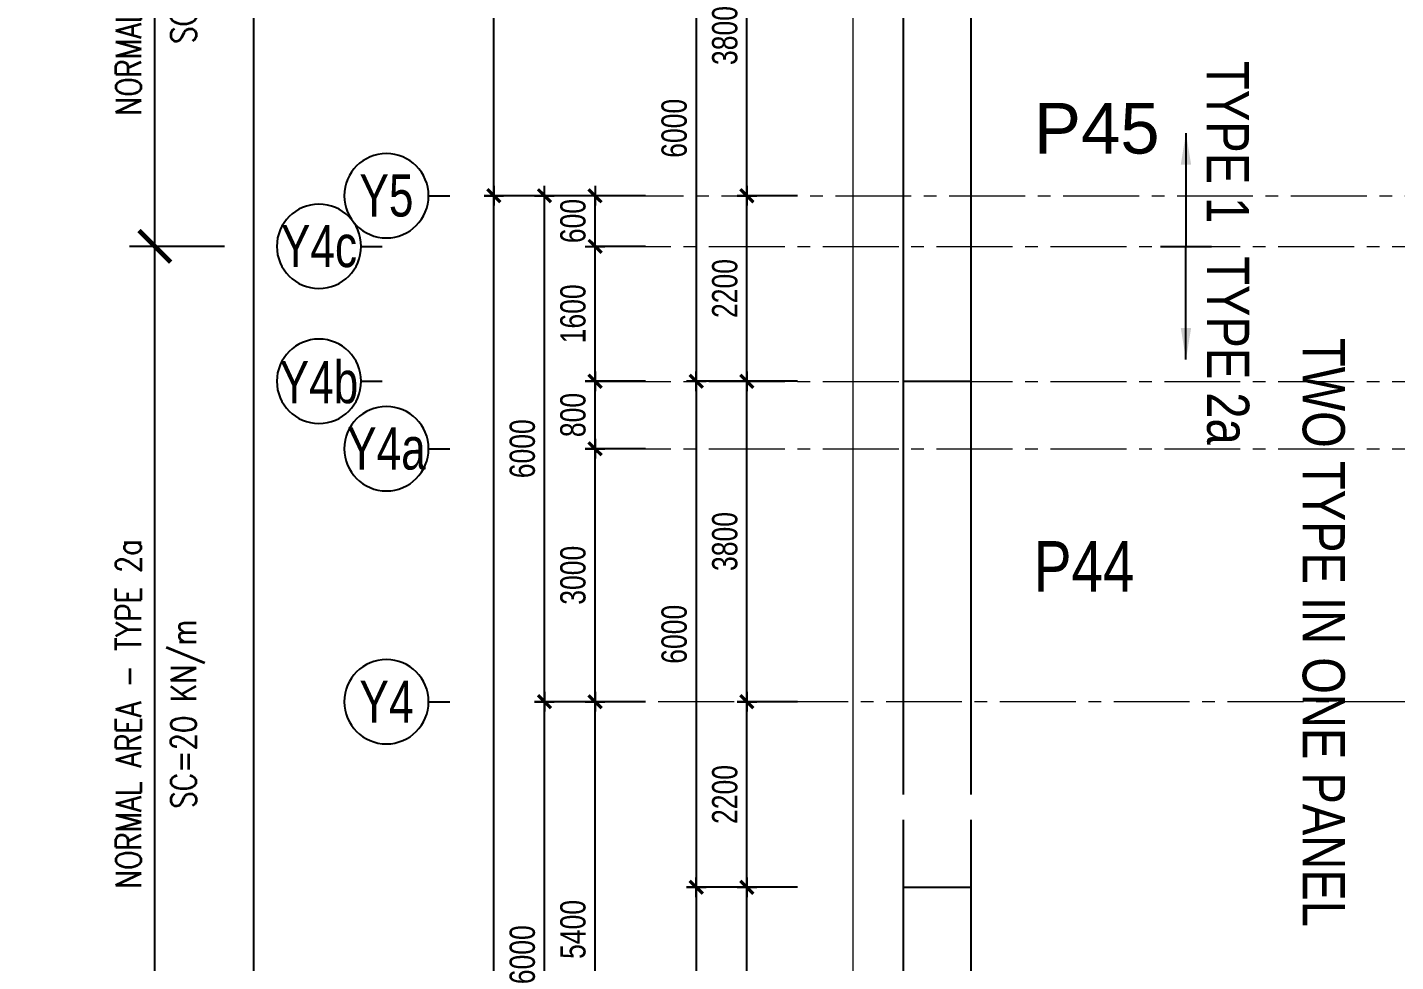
# Model space of a CAD drawing. Header units: millimetres. Extents: x 2611025 to 4139346, y -89870 to 101087.
# Drawn here: x 2637944 to 2654167, y 75671 to 86750 of the extents above; entities that cross this region are included whole.
import ezdxf
from ezdxf.enums import TextEntityAlignment as Align

# ---------------------------------------------------------------- set-up
doc = ezdxf.new("R2010")
doc.units = ezdxf.units.MM
doc.header["$LTSCALE"] = 1200
doc.header["$PDMODE"] = 35
doc.linetypes.add('CENTER2', pattern=[1.125, 0.75, -0.125, 0.125, -0.125])
doc.linetypes.add('ChainLines2', pattern=[3230, 2800, -140, 150, -140])
for name, color, linetype, lineweight in [('2D_SIKITI', 6, 'ChainLines2', 20), ('BOUND', 3, 'Continuous', 20), ('ESB_TEXT', 3, 'Continuous', 20), ('K-THUOC', 1, 'Continuous', 18)]:
    doc.layers.add(name, color=color, linetype=linetype, lineweight=lineweight)
for name, color, linetype in [('CDC.01.AXIS', 160, 'CENTER2'), ('CDC.02.DIM', 1, 'Continuous'), ('CDC.06.TEXT', 2, 'Continuous'), ('CDC.11.NOTE', 8, 'Continuous'), ('WALL-RC', 2, 'Continuous')]:
    doc.layers.add(name, color=color, linetype=linetype)
doc.styles.add('1', font='arial.ttf', dxfattribs={"width": 0.75})
doc.styles.add('Arial', font='arial.ttf', dxfattribs={"height": 480})
doc.styles.add('BIGTEXT', font='arial.ttf', dxfattribs={"width": 0.8})
doc.styles.add('DIMTEXT', font='romans.shx', dxfattribs={"width": 0.8})
doc.styles.add('ESB_ARIAL', font='arial.ttf', dxfattribs={"width": 0.8})
doc.styles.add('SMTEXT', font='arial.ttf', dxfattribs={"width": 0.75})
doc.dimstyles.new('120X1', dxfattribs={"dimscale": 120, "dimtxt": 2.5, "dimasz": 0.008, "dimexe": 0, "dimexo": 0, "dimgap": 0.9, "dimtad": 1, "dimdec": 0, "dimzin": 13, "dimdsep": 46, "dimtxsty": '1', "dimblk1": 'CHEO', "dimblk2": 'CHEO', "dimsah": 1, "dimcen": 0, "dimclrd": 256, "dimclre": 256, "dimclrt": 3, "dimadec": 0, "dimazin": 0, "dimtfac": 1, "dimtdec": 0, "dimtix": 1, "dimtmove": 2, "dimatfit": 3, "dimldrblk": 'CHEO', "dimfxl": 8, "dimfxlon": 1, "dimtolj": 1, "dimtzin": 13, "dimarcsym": 0})
doc.dimstyles.new('BSV1-100', dxfattribs={"dimtxt": 300, "dimasz": 250, "dimexe": 200, "dimexo": 0, "dimgap": 108, "dimtad": 1, "dimdec": 0, "dimdsep": 46, "dimtxsty": 'SMTEXT', "dimblk": 'ARCHTICK', "dimcen": 100, "dimdle": 250, "dimclrd": 256, "dimclre": 256, "dimclrt": 1, "dimadec": 0, "dimazin": 0, "dimtfac": 1, "dimtdec": 0, "dimtix": 1, "dimtmove": 2, "dimatfit": 3, "dimfxl": 720, "dimfxlon": 1, "dimtolj": 1, "dimtzin": 0, "dimarcsym": 0})
doc.dimstyles.new('BSV100', dxfattribs={"dimscale": 1.5, "dimtxt": 300, "dimasz": 250, "dimexe": 200, "dimexo": 0, "dimgap": 108, "dimtad": 1, "dimdec": 0, "dimdsep": 46, "dimtxsty": 'SMTEXT', "dimblk": 'ARCHTICK', "dimcen": 100, "dimdle": 250, "dimclrd": 256, "dimclre": 256, "dimclrt": 2, "dimadec": 0, "dimazin": 0, "dimtfac": 1, "dimtdec": 0, "dimtix": 1, "dimtmove": 2, "dimatfit": 3, "dimfxl": 550, "dimfxlon": 1, "dimtolj": 1, "dimtzin": 0, "dimarcsym": 0})

# ---------------------------------------------------------------- blocks, each defined once
blk = doc.blocks.new('_ArchTick')
at = {"color": 0, "linetype": 'ByBlock', "const_width": 0.15}
blk.add_lwpolyline([(-0.5, -0.5), (0.5, 0.5)], dxfattribs=at)
blk = doc.blocks.new('*D1677')
at = {"layer": 'BOUND', "lineweight": -2, "transparency": 16777216}
for p, q in [((2640631, 54233), (2640631, 91453)), ((2641351, 91203), (2640431, 91203)), ((2641351, 54483), (2640431, 54483))]:
    blk.add_line(p, q, dxfattribs=at)
at = {"layer": 'Defpoints', "color": 0, "transparency": 16777216}
for p in [(2640631, 91203), (2648102, 91203), (2648102, 54483)]:
    blk.add_point(p, dxfattribs=at)
at = {"layer": 'BOUND', "lineweight": -2, "transparency": 16777216, "xscale": 250, "yscale": 250, "zscale": 250}
for p, rotation in [((2640631, 91203), 90), ((2640631, 54483), 270)]:
    blk.add_blockref('_ArchTick', p, dxfattribs=dict(at, rotation=rotation))
at = {"layer": 'BOUND', "color": 1, "transparency": 16777216, "insert": (2640367, 72843), "char_height": 300, "attachment_point": 5, "rotation": 90, "style": 'SMTEXT'}
blk.add_mtext('\\A1;COL= -1.50', dxfattribs=at)
blk = doc.blocks.new('*D1699')
at = {"layer": 'Defpoints', "color": 0, "transparency": 16777216}
for p in [(2639455, 84153), (2648638, 84153), (2649438, 73062)]:
    blk.add_point(p, dxfattribs=at)
at = {"layer": 'K-THUOC', "lineweight": -2, "transparency": 16777216}
for p, q in [((2639455, 72687), (2639455, 84528)), ((2640280, 84153), (2639155, 84153)), ((2640280, 73062), (2639155, 73062))]:
    blk.add_line(p, q, dxfattribs=at)
at = {"layer": 'K-THUOC', "lineweight": -2, "transparency": 16777216, "xscale": 375, "yscale": 375, "zscale": 375}
for p, rotation in [((2639455, 84153), 90), ((2639455, 73062), 270)]:
    blk.add_blockref('_ArchTick', p, dxfattribs=dict(at, rotation=rotation))
at = {"layer": 'K-THUOC', "color": 2, "transparency": 16777216, "char_height": 300, "attachment_point": 5, "rotation": 90, "style": 'DIMTEXT'}
for s, insert in [('\\A1;NORMAL AREA - TYPE 2a', (2639143, 78608)), ('\\A1;SC=20 KN/m', (2639846, 78608))]:
    blk.add_mtext(s, dxfattribs=dict(at, insert=insert))
blk = doc.blocks.new('*D1700')
at = {"layer": 'Defpoints', "color": 0, "transparency": 16777216}
for p in [(2639455, 91203), (2648638, 91203), (2648638, 84153)]:
    blk.add_point(p, dxfattribs=at)
at = {"layer": 'K-THUOC', "lineweight": -2, "transparency": 16777216}
for p, q in [((2639455, 83778), (2639455, 91578)), ((2640280, 91203), (2639155, 91203)), ((2640280, 84153), (2639155, 84153))]:
    blk.add_line(p, q, dxfattribs=at)
at = {"layer": 'K-THUOC', "lineweight": -2, "transparency": 16777216, "xscale": 375, "yscale": 375, "zscale": 375}
for p, rotation in [((2639455, 91203), 90), ((2639455, 84153), 270)]:
    blk.add_blockref('_ArchTick', p, dxfattribs=dict(at, rotation=rotation))
at = {"layer": 'K-THUOC', "color": 2, "transparency": 16777216, "char_height": 300, "attachment_point": 5, "rotation": 90, "style": 'DIMTEXT'}
for s, insert in [('\\A1;NORMAL AREA - TYPE 1', (2639143, 87678)), ('\\A1;SC=20 KN/m', (2639846, 87678))]:
    blk.add_mtext(s, dxfattribs=dict(at, insert=insert))
blk = doc.blocks.new('_Axis name')
at = {"layer": 'CDC.02.DIM'}
blk.add_line((0, 2.5), (0, 0), dxfattribs=at)
blk.add_circle((0, 7.5), 5, dxfattribs=at)
at = {"layer": 'CDC.02.DIM', "style": 'BIGTEXT', "width": 0.75}
blk.add_attdef('.', text='', height=5, dxfattribs=at).set_placement((0, 7.5), align=Align.MIDDLE)
blk = doc.blocks.new('CHEO')
at = {"layer": 'CDC.02.DIM'}
for points in [[(-121, 0), (121, 0)], [(0, 121), (0, -121)]]:
    blk.add_lwpolyline(points, dxfattribs=at)
at = {"layer": 'CDC.02.DIM', "const_width": 40}
blk.add_lwpolyline([(80, 80), (-80, -81)], dxfattribs=at)
blk = doc.blocks.new('*D1768')
at = {"layer": 'CDC.02.DIM', "lineweight": -2, "transparency": 16777216}
for p, q in [((2644435, 84753), (2643475, 84753)), ((2643475, 60754), (2643475, 84752)), ((2644435, 60753), (2643475, 60753))]:
    blk.add_line(p, q, dxfattribs=at)
at = {"layer": 'Defpoints', "color": 0, "transparency": 16777216}
for p in [(2643475, 84753), (2645275, 84753), (2645275, 60753)]:
    blk.add_point(p, dxfattribs=at)
at = {"layer": 'CDC.02.DIM', "lineweight": -2, "transparency": 16777216, "xscale": 0.96, "yscale": 0.96, "zscale": 0.96}
for p, rotation in [((2643475, 84753), 90), ((2643475, 60753), 270)]:
    blk.add_blockref('CHEO', p, dxfattribs=dict(at, rotation=rotation))
at = {"layer": 'CDC.02.DIM', "color": 3, "transparency": 16777216, "insert": (2643214, 72753), "char_height": 300, "attachment_point": 5, "rotation": 90, "style": '1'}
blk.add_mtext('\\A1;24000', dxfattribs=at)
blk = doc.blocks.new('*D1769')
at = {"layer": 'CDC.02.DIM', "lineweight": -2, "transparency": 16777216}
for p, q in [((2644435, 90403), (2643475, 90403)), ((2643475, 84754), (2643475, 90402)), ((2644435, 84753), (2643475, 84753))]:
    blk.add_line(p, q, dxfattribs=at)
at = {"layer": 'Defpoints', "color": 0, "transparency": 16777216}
for p in [(2643475, 90403), (2645275, 90403), (2645275, 84753)]:
    blk.add_point(p, dxfattribs=at)
at = {"layer": 'CDC.02.DIM', "lineweight": -2, "transparency": 16777216, "xscale": 0.96, "yscale": 0.96, "zscale": 0.96}
for p, rotation in [((2643475, 90403), 90), ((2643475, 84753), 270)]:
    blk.add_blockref('CHEO', p, dxfattribs=dict(at, rotation=rotation))
at = {"layer": 'CDC.02.DIM', "color": 3, "transparency": 16777216, "insert": (2643214, 87578), "char_height": 300, "attachment_point": 5, "rotation": 90, "style": '1'}
blk.add_mtext('\\A1;5650', dxfattribs=at)
blk = doc.blocks.new('*D1772')
at = {"layer": 'CDC.02.DIM', "lineweight": -2, "transparency": 16777216}
for p, q in [((2645035, 78753), (2644075, 78753)), ((2644075, 72754), (2644075, 78752)), ((2645035, 72753), (2644075, 72753))]:
    blk.add_line(p, q, dxfattribs=at)
at = {"layer": 'Defpoints', "color": 0, "transparency": 16777216}
for p in [(2644075, 78753), (2645275, 78753), (2645275, 72753)]:
    blk.add_point(p, dxfattribs=at)
at = {"layer": 'CDC.02.DIM', "lineweight": -2, "transparency": 16777216, "xscale": 0.96, "yscale": 0.96, "zscale": 0.96}
for p, rotation in [((2644075, 78753), 90), ((2644075, 72753), 270)]:
    blk.add_blockref('CHEO', p, dxfattribs=dict(at, rotation=rotation))
at = {"layer": 'CDC.02.DIM', "color": 3, "transparency": 16777216, "insert": (2643814, 75753), "char_height": 300, "attachment_point": 5, "rotation": 90, "style": '1'}
blk.add_mtext('\\A1;6000', dxfattribs=at)
blk = doc.blocks.new('*D1773')
at = {"layer": 'CDC.02.DIM', "lineweight": -2, "transparency": 16777216}
for p, q in [((2645035, 84753), (2644075, 84753)), ((2644075, 78754), (2644075, 84752)), ((2645035, 78753), (2644075, 78753))]:
    blk.add_line(p, q, dxfattribs=at)
at = {"layer": 'Defpoints', "color": 0, "transparency": 16777216}
for p in [(2644075, 84753), (2645275, 84753), (2645275, 78753)]:
    blk.add_point(p, dxfattribs=at)
at = {"layer": 'CDC.02.DIM', "lineweight": -2, "transparency": 16777216, "xscale": 0.96, "yscale": 0.96, "zscale": 0.96}
for p, rotation in [((2644075, 84753), 90), ((2644075, 78753), 270)]:
    blk.add_blockref('CHEO', p, dxfattribs=dict(at, rotation=rotation))
at = {"layer": 'CDC.02.DIM', "color": 3, "transparency": 16777216, "insert": (2643814, 81753), "char_height": 300, "attachment_point": 5, "rotation": 90, "style": '1'}
blk.add_mtext('\\A1;6000', dxfattribs=at)
blk = doc.blocks.new('*D1779')
at = {"layer": 'CDC.02.DIM', "lineweight": -2, "transparency": 16777216}
for p, q in [((2645275, 78753), (2644675, 78753)), ((2644675, 73354), (2644675, 78752)), ((2645275, 73353), (2644675, 73353))]:
    blk.add_line(p, q, dxfattribs=at)
at = {"layer": 'Defpoints', "color": 0, "transparency": 16777216}
for p in [(2644675, 78753), (2645275, 78753), (2645275, 73353)]:
    blk.add_point(p, dxfattribs=at)
at = {"layer": 'CDC.02.DIM', "lineweight": -2, "transparency": 16777216, "xscale": 0.96, "yscale": 0.96, "zscale": 0.96}
for p, rotation in [((2644675, 78753), 90), ((2644675, 73353), 270)]:
    blk.add_blockref('CHEO', p, dxfattribs=dict(at, rotation=rotation))
at = {"layer": 'CDC.02.DIM', "color": 3, "transparency": 16777216, "insert": (2644414, 76053), "char_height": 300, "attachment_point": 5, "rotation": 90, "style": '1'}
blk.add_mtext('\\A1;5400', dxfattribs=at)
blk = doc.blocks.new('*D1780')
at = {"layer": 'CDC.02.DIM', "lineweight": -2, "transparency": 16777216}
for p, q in [((2645275, 81753), (2644675, 81753)), ((2644675, 78754), (2644675, 81752)), ((2645275, 78753), (2644675, 78753))]:
    blk.add_line(p, q, dxfattribs=at)
at = {"layer": 'Defpoints', "color": 0, "transparency": 16777216}
for p in [(2644675, 81753), (2645275, 81753), (2645275, 78753)]:
    blk.add_point(p, dxfattribs=at)
at = {"layer": 'CDC.02.DIM', "lineweight": -2, "transparency": 16777216, "xscale": 0.96, "yscale": 0.96, "zscale": 0.96}
for p, rotation in [((2644675, 81753), 90), ((2644675, 78753), 270)]:
    blk.add_blockref('CHEO', p, dxfattribs=dict(at, rotation=rotation))
at = {"layer": 'CDC.02.DIM', "color": 3, "transparency": 16777216, "insert": (2644414, 80253), "char_height": 300, "attachment_point": 5, "rotation": 90, "style": '1'}
blk.add_mtext('\\A1;3000', dxfattribs=at)
blk = doc.blocks.new('*D1781')
at = {"layer": 'CDC.02.DIM', "lineweight": -2, "transparency": 16777216}
for p, q in [((2645275, 82553), (2644675, 82553)), ((2644675, 81754), (2644675, 82552)), ((2645275, 81753), (2644675, 81753))]:
    blk.add_line(p, q, dxfattribs=at)
at = {"layer": 'Defpoints', "color": 0, "transparency": 16777216}
for p in [(2644675, 82553), (2645275, 82553), (2645275, 81753)]:
    blk.add_point(p, dxfattribs=at)
at = {"layer": 'CDC.02.DIM', "lineweight": -2, "transparency": 16777216, "xscale": 0.96, "yscale": 0.96, "zscale": 0.96}
for p, rotation in [((2644675, 82553), 90), ((2644675, 81753), 270)]:
    blk.add_blockref('CHEO', p, dxfattribs=dict(at, rotation=rotation))
at = {"layer": 'CDC.02.DIM', "color": 3, "transparency": 16777216, "insert": (2644414, 82153), "char_height": 300, "attachment_point": 5, "rotation": 90, "style": '1'}
blk.add_mtext('\\A1;800', dxfattribs=at)
blk = doc.blocks.new('*D1782')
at = {"layer": 'CDC.02.DIM', "lineweight": -2, "transparency": 16777216}
for p, q in [((2645275, 84153), (2644675, 84153)), ((2644675, 82554), (2644675, 84152)), ((2645275, 82553), (2644675, 82553))]:
    blk.add_line(p, q, dxfattribs=at)
at = {"layer": 'Defpoints', "color": 0, "transparency": 16777216}
for p in [(2644675, 84153), (2645275, 84153), (2645275, 82553)]:
    blk.add_point(p, dxfattribs=at)
at = {"layer": 'CDC.02.DIM', "lineweight": -2, "transparency": 16777216, "xscale": 0.96, "yscale": 0.96, "zscale": 0.96}
for p, rotation in [((2644675, 84153), 90), ((2644675, 82553), 270)]:
    blk.add_blockref('CHEO', p, dxfattribs=dict(at, rotation=rotation))
at = {"layer": 'CDC.02.DIM', "color": 3, "transparency": 16777216, "insert": (2644414, 83353), "char_height": 300, "attachment_point": 5, "rotation": 90, "style": '1'}
blk.add_mtext('\\A1;1600', dxfattribs=at)
blk = doc.blocks.new('*D1783')
at = {"layer": 'CDC.02.DIM', "lineweight": -2, "transparency": 16777216}
for p, q in [((2644675, 84754), (2644675, 84755)), ((2645275, 84753), (2644675, 84753)), ((2644675, 84153), (2644675, 84753)), ((2645275, 84153), (2644675, 84153)), ((2644675, 84152), (2644675, 84151))]:
    blk.add_line(p, q, dxfattribs=at)
at = {"layer": 'Defpoints', "color": 0, "transparency": 16777216}
for p in [(2644675, 84753), (2645275, 84753), (2645275, 84153)]:
    blk.add_point(p, dxfattribs=at)
at = {"layer": 'CDC.02.DIM', "lineweight": -2, "transparency": 16777216, "xscale": 0.96, "yscale": 0.96, "zscale": 0.96}
for p, rotation in [((2644675, 84753), 270), ((2644675, 84153), 90)]:
    blk.add_blockref('CHEO', p, dxfattribs=dict(at, rotation=rotation))
at = {"layer": 'CDC.02.DIM', "color": 3, "transparency": 16777216, "insert": (2644414, 84453), "char_height": 300, "attachment_point": 5, "rotation": 90, "style": '1'}
blk.add_mtext('\\A1;600', dxfattribs=at)
blk = doc.blocks.new('*D1793')
at = {"layer": 'CDC.02.DIM', "lineweight": -2, "transparency": 16777216}
for p, q in [((2647075, 76553), (2646475, 76553)), ((2646475, 72754), (2646475, 76552)), ((2647075, 72753), (2646475, 72753))]:
    blk.add_line(p, q, dxfattribs=at)
at = {"layer": 'Defpoints', "color": 0, "transparency": 16777216}
for p in [(2646475, 76553), (2647075, 76553), (2647075, 72753)]:
    blk.add_point(p, dxfattribs=at)
at = {"layer": 'CDC.02.DIM', "lineweight": -2, "transparency": 16777216, "xscale": 0.96, "yscale": 0.96, "zscale": 0.96}
for p, rotation in [((2646475, 76553), 90), ((2646475, 72753), 270)]:
    blk.add_blockref('CHEO', p, dxfattribs=dict(at, rotation=rotation))
at = {"layer": 'CDC.02.DIM', "color": 3, "transparency": 16777216, "insert": (2646214, 74653), "char_height": 300, "attachment_point": 5, "rotation": 90, "style": '1'}
blk.add_mtext('\\A1;3800', dxfattribs=at)
blk = doc.blocks.new('*D1794')
at = {"layer": 'CDC.02.DIM', "lineweight": -2, "transparency": 16777216}
for p, q in [((2647075, 78753), (2646475, 78753)), ((2646475, 76554), (2646475, 78752)), ((2647075, 76553), (2646475, 76553))]:
    blk.add_line(p, q, dxfattribs=at)
at = {"layer": 'Defpoints', "color": 0, "transparency": 16777216}
for p in [(2646475, 78753), (2647075, 78753), (2647075, 76553)]:
    blk.add_point(p, dxfattribs=at)
at = {"layer": 'CDC.02.DIM', "lineweight": -2, "transparency": 16777216, "xscale": 0.96, "yscale": 0.96, "zscale": 0.96}
for p, rotation in [((2646475, 78753), 90), ((2646475, 76553), 270)]:
    blk.add_blockref('CHEO', p, dxfattribs=dict(at, rotation=rotation))
at = {"layer": 'CDC.02.DIM', "color": 3, "transparency": 16777216, "insert": (2646214, 77653), "char_height": 300, "attachment_point": 5, "rotation": 90, "style": '1'}
blk.add_mtext('\\A1;2200', dxfattribs=at)
blk = doc.blocks.new('*D1795')
at = {"layer": 'CDC.02.DIM', "lineweight": -2, "transparency": 16777216}
for p, q in [((2647075, 82553), (2646475, 82553)), ((2646475, 78754), (2646475, 82552)), ((2647075, 78753), (2646475, 78753))]:
    blk.add_line(p, q, dxfattribs=at)
at = {"layer": 'Defpoints', "color": 0, "transparency": 16777216}
for p in [(2646475, 82553), (2647075, 82553), (2647075, 78753)]:
    blk.add_point(p, dxfattribs=at)
at = {"layer": 'CDC.02.DIM', "lineweight": -2, "transparency": 16777216, "xscale": 0.96, "yscale": 0.96, "zscale": 0.96}
for p, rotation in [((2646475, 82553), 90), ((2646475, 78753), 270)]:
    blk.add_blockref('CHEO', p, dxfattribs=dict(at, rotation=rotation))
at = {"layer": 'CDC.02.DIM', "color": 3, "transparency": 16777216, "insert": (2646214, 80653), "char_height": 300, "attachment_point": 5, "rotation": 90, "style": '1'}
blk.add_mtext('\\A1;3800', dxfattribs=at)
blk = doc.blocks.new('*D1796')
at = {"layer": 'CDC.02.DIM', "lineweight": -2, "transparency": 16777216}
for p, q in [((2647075, 84753), (2646475, 84753)), ((2646475, 82554), (2646475, 84752)), ((2647075, 82553), (2646475, 82553))]:
    blk.add_line(p, q, dxfattribs=at)
at = {"layer": 'Defpoints', "color": 0, "transparency": 16777216}
for p in [(2646475, 84753), (2647075, 84753), (2647075, 82553)]:
    blk.add_point(p, dxfattribs=at)
at = {"layer": 'CDC.02.DIM', "lineweight": -2, "transparency": 16777216, "xscale": 0.96, "yscale": 0.96, "zscale": 0.96}
for p, rotation in [((2646475, 84753), 90), ((2646475, 82553), 270)]:
    blk.add_blockref('CHEO', p, dxfattribs=dict(at, rotation=rotation))
at = {"layer": 'CDC.02.DIM', "color": 3, "transparency": 16777216, "insert": (2646214, 83653), "char_height": 300, "attachment_point": 5, "rotation": 90, "style": '1'}
blk.add_mtext('\\A1;2200', dxfattribs=at)
blk = doc.blocks.new('*D1797')
at = {"layer": 'CDC.02.DIM', "lineweight": -2, "transparency": 16777216}
for p, q in [((2647075, 88553), (2646475, 88553)), ((2646475, 84754), (2646475, 88552)), ((2647075, 84753), (2646475, 84753))]:
    blk.add_line(p, q, dxfattribs=at)
at = {"layer": 'Defpoints', "color": 0, "transparency": 16777216}
for p in [(2646475, 88553), (2647075, 88553), (2647075, 84753)]:
    blk.add_point(p, dxfattribs=at)
at = {"layer": 'CDC.02.DIM', "lineweight": -2, "transparency": 16777216, "xscale": 0.96, "yscale": 0.96, "zscale": 0.96}
for p, rotation in [((2646475, 88553), 90), ((2646475, 84753), 270)]:
    blk.add_blockref('CHEO', p, dxfattribs=dict(at, rotation=rotation))
at = {"layer": 'CDC.02.DIM', "color": 3, "transparency": 16777216, "insert": (2646214, 86653), "char_height": 300, "attachment_point": 5, "rotation": 90, "style": '1'}
blk.add_mtext('\\A1;3800', dxfattribs=at)
blk = doc.blocks.new('*D1801')
at = {"layer": 'CDC.02.DIM', "lineweight": -2, "transparency": 16777216}
for p, q in [((2646835, 88553), (2645875, 88553)), ((2645875, 88552), (2645875, 82554)), ((2646835, 82553), (2645875, 82553))]:
    blk.add_line(p, q, dxfattribs=at)
at = {"layer": 'Defpoints', "color": 0, "transparency": 16777216}
for p in [(2647075, 88553), (2645875, 82553), (2647075, 82553)]:
    blk.add_point(p, dxfattribs=at)
at = {"layer": 'CDC.02.DIM', "lineweight": -2, "transparency": 16777216, "xscale": 0.96, "yscale": 0.96, "zscale": 0.96}
for p, rotation in [((2645875, 88553), 90), ((2645875, 82553), 270)]:
    blk.add_blockref('CHEO', p, dxfattribs=dict(at, rotation=rotation))
at = {"layer": 'CDC.02.DIM', "color": 3, "transparency": 16777216, "insert": (2645614, 85553), "char_height": 300, "attachment_point": 5, "rotation": 90, "style": '1'}
blk.add_mtext('\\A1;6000', dxfattribs=at)
blk = doc.blocks.new('*D1802')
at = {"layer": 'CDC.02.DIM', "lineweight": -2, "transparency": 16777216}
for p, q in [((2646835, 82553), (2645875, 82553)), ((2645875, 82552), (2645875, 76554)), ((2646835, 76553), (2645875, 76553))]:
    blk.add_line(p, q, dxfattribs=at)
at = {"layer": 'Defpoints', "color": 0, "transparency": 16777216}
for p in [(2647075, 82553), (2645875, 76553), (2647075, 76553)]:
    blk.add_point(p, dxfattribs=at)
at = {"layer": 'CDC.02.DIM', "lineweight": -2, "transparency": 16777216, "xscale": 0.96, "yscale": 0.96, "zscale": 0.96}
for p, rotation in [((2645875, 82553), 90), ((2645875, 76553), 270)]:
    blk.add_blockref('CHEO', p, dxfattribs=dict(at, rotation=rotation))
at = {"layer": 'CDC.02.DIM', "color": 3, "transparency": 16777216, "insert": (2645614, 79553), "char_height": 300, "attachment_point": 5, "rotation": 90, "style": '1'}
blk.add_mtext('\\A1;6000', dxfattribs=at)
blk = doc.blocks.new('*D1803')
at = {"layer": 'CDC.02.DIM', "lineweight": -2, "transparency": 16777216}
for p, q in [((2646835, 76553), (2645875, 76553)), ((2645875, 76552), (2645875, 70554)), ((2646835, 70553), (2645875, 70553))]:
    blk.add_line(p, q, dxfattribs=at)
at = {"layer": 'Defpoints', "color": 0, "transparency": 16777216}
for p in [(2647075, 76553), (2645875, 70553), (2647075, 70553)]:
    blk.add_point(p, dxfattribs=at)
at = {"layer": 'CDC.02.DIM', "lineweight": -2, "transparency": 16777216, "xscale": 0.96, "yscale": 0.96, "zscale": 0.96}
for p, rotation in [((2645875, 76553), 90), ((2645875, 70553), 270)]:
    blk.add_blockref('CHEO', p, dxfattribs=dict(at, rotation=rotation))
at = {"layer": 'CDC.02.DIM', "color": 3, "transparency": 16777216, "insert": (2645614, 73553), "char_height": 300, "attachment_point": 5, "rotation": 90, "style": '1'}
blk.add_mtext('\\A1;6000', dxfattribs=at)

msp = doc.modelspace()

# ---------------------------------------------------------------- linework, layer by layer
at = {"layer": '2D_SIKITI', "color": 220, "true_color": 0xff00bf}
msp.add_line((2647731.7, 91908.1), (2647731.7, 57768.6), dxfattribs=at)
at = {"layer": 'CDC.01.AXIS', "color": 5, "lineweight": 9, "true_color": 0x0100ff}
for p, q in [((2643474.8, 84752.1), (2718180.1, 84752.1)), ((2644674.8, 84151.2), (2716980.1, 84153.1)), ((2644674.8, 82552.1), (2716980.1, 82552.1)), ((2644674.8, 81752.1), (2716980.1, 81752.1)), ((2644074.8, 78754.1), (2717580.1, 78754.1))]:
    msp.add_line(p, q, dxfattribs=at)
at = {"layer": 'CDC.11.NOTE'}
msp.add_lwpolyline([(2651377.3, 84153.1), (2651984.6, 84153.1)], dxfattribs=at)
at = {"layer": 'WALL-RC'}
for p, q in [((2648332.4, 82553.1), (2649132.4, 82553.1)), ((2648332.4, 76553.1), (2649132.4, 76553.1))]:
    msp.add_line(p, q, dxfattribs=at)
for points in [[(2648332.4, 77653.1), (2648332.4, 91203.1), (2656772.4, 91203.1), (2664272.5, 91203.1), (2710408.5, 91203.1), (2712390.7, 89226.2), (2712822.4, 82559), (2712822.4, 57203.7), (2707832.2, 54708.5), (2698984, 54453.1), (2660672.4, 54453.1), (2658872.4, 54453.1), (2652246.9, 54453.1), (2648332.4, 58271.9), (2648332.4, 77353.6)], [(2649132.4, 77653.1), (2649132.4, 90403.1), (2656772.4, 90403.1), (2664272.5, 90403.1), (2710077.3, 90403.1), (2711612.2, 88869.2), (2712022.4, 82533.1), (2712022.4, 57698.1), (2707632.4, 55503.1), (2698972.4, 55253.1), (2660672.4, 55253.1), (2658872.4, 55253.1), (2652572.4, 55253.1), (2649132.4, 58609.1), (2649132.4, 77353.6)]]:
    msp.add_lwpolyline(points, dxfattribs=at)

# ---------------------------------------------------------------- block references
at = {"layer": 'CDC.02.DIM'}
ref = msp.add_blockref('_Axis name', (2642951.6, 84753.1), dxfattribs=dict(at, xscale=-100, yscale=100, zscale=100, rotation=90.00000000000024))
ref.add_attrib('.', 'Y5', dxfattribs={"height": 500, "style": 'BIGTEXT', "width": 0.75}).set_placement((2642201.6, 84753.1), align=Align.MIDDLE)
ref = msp.add_blockref('_Axis name', (2642151.6, 84153.1), dxfattribs=dict(at, xscale=-100, yscale=100, zscale=100, rotation=90.00000000000024))
ref.add_attrib('.', 'Y4c', dxfattribs={"height": 500, "style": 'BIGTEXT', "width": 0.75}).set_placement((2641401.6, 84153.1), align=Align.MIDDLE)
ref = msp.add_blockref('_Axis name', (2642151.6, 82553.1), dxfattribs=dict(at, xscale=-100, yscale=100, zscale=100, rotation=90.00000000000024))
ref.add_attrib('.', 'Y4b', dxfattribs={"height": 500, "style": 'BIGTEXT', "width": 0.75}).set_placement((2641401.6, 82553.1), align=Align.MIDDLE)
ref = msp.add_blockref('_Axis name', (2642951.6, 81753.1), dxfattribs=dict(at, xscale=-100, yscale=100, zscale=100, rotation=90.00000000000024))
ref.add_attrib('.', 'Y4a', dxfattribs={"height": 500, "style": 'BIGTEXT', "width": 0.75}).set_placement((2642201.6, 81753.1), align=Align.MIDDLE)
ref = msp.add_blockref('_Axis name', (2642951.6, 78753.1), dxfattribs=dict(at, xscale=-100, yscale=100, zscale=100, rotation=90.00000000000024))
ref.add_attrib('.', 'Y4', dxfattribs={"height": 500, "style": 'BIGTEXT', "width": 0.75}).set_placement((2642201.6, 78753.1), align=Align.MIDDLE)

# ---------------------------------------------------------------- texts
at = {"layer": 'CDC.06.TEXT', "ltscale": 0.5, "char_height": 600, "attachment_point": 1, "style": 'Arial'}
for s, insert in [('{\\fArial|b0|i0|c163|p34;P4}5', (2649877.1, 85853.1)), ('{\\W0.8;P44}', (2649877.1, 80658.2))]:
    msp.add_mtext_dynamic_manual_height_columns(s, width=1245.05, gutter_width=1250, heights=[0], dxfattribs=dict(at, insert=insert))
at = {"layer": 'ESB_TEXT', "char_height": 500, "attachment_point": 5, "rotation": 270, "style": 'ESB_ARIAL'}
for s, insert in [('TYPE 1', (2652178, 85387.4)), ('TYPE 2a', (2652178, 82918.8)), ('TWO TYPE IN ONE PANEL', (2653311.2, 79575))]:
    msp.add_mtext_dynamic_manual_height_columns(s, width=14660.185, gutter_width=2000, heights=[0], dxfattribs=dict(at, insert=insert))

# ---------------------------------------------------------------- dimensions: what is measured, and where the dimension line sits
at = {"layer": 'BOUND'}
dim = msp.add_linear_dim(base=(2640630.7, 91203.1), p1=(2648102.2, 54482.7), p2=(2648102.2, 91203.1), angle=90, text='COL= -1.50', dimstyle='BSV1-100', dxfattribs=at)
dim.commit()
dim.dimension.update_dxf_attribs({"geometry": '*D1677', "text_midpoint": (2640367.5, 72842.9)})
at = {"layer": 'CDC.02.DIM'}
for base, p1, p2, picture, middle in [((2643474.8, 90403.1), (2645274.8, 84753.1), (2645274.8, 90403.1), '*D1769', (2643213.6, 87578.1)), ((2645874.9, 82553.1), (2647074.9, 88553.1), (2647074.9, 82553.1), '*D1801', (2645613.7, 85553.1)), ((2646474.9, 88553.1), (2647074.9, 84753.1), (2647074.9, 88553.1), '*D1797', (2646213.6, 86653.1)), ((2643474.8, 84753.1), (2645274.8, 60753.1), (2645274.8, 84753.1), '*D1768', (2643213.6, 72753.1)), ((2644074.8, 84753.1), (2645274.8, 78753.1), (2645274.8, 84753.1), '*D1773', (2643813.6, 81753.1)), ((2644674.8, 84753.1), (2645274.8, 84153.1), (2645274.8, 84753.1), '*D1783', (2644413.6, 84453.1)), ((2646474.9, 84753.1), (2647074.9, 82553.1), (2647074.9, 84753.1), '*D1796', (2646213.7, 83653.1)), ((2644674.8, 84153.1), (2645274.8, 82553.1), (2645274.8, 84153.1), '*D1782', (2644413.6, 83353.1)), ((2644674.8, 82553.1), (2645274.8, 81753.1), (2645274.8, 82553.1), '*D1781', (2644413.6, 82153.1)), ((2645874.9, 76553.1), (2647074.9, 82553.1), (2647074.9, 76553.1), '*D1802', (2645613.7, 79553.1)), ((2646474.9, 82553.1), (2647074.9, 78753.1), (2647074.9, 82553.1), '*D1795', (2646213.6, 80653.1)), ((2644674.8, 81753.1), (2645274.8, 78753.1), (2645274.8, 81753.1), '*D1780', (2644413.5, 80253.1)), ((2644074.8, 78753.1), (2645274.8, 72753.1), (2645274.8, 78753.1), '*D1772', (2643813.6, 75753.1)), ((2644674.8, 78753.1), (2645274.8, 73353.1), (2645274.8, 78753.1), '*D1779', (2644413.6, 76053.1)), ((2646474.9, 78753.1), (2647074.9, 76553.1), (2647074.9, 78753.1), '*D1794', (2646213.7, 77653.1)), ((2645874.9, 70553.1), (2647074.9, 76553.1), (2647074.9, 70553.1), '*D1803', (2645613.7, 73553.1)), ((2646474.9, 76553.1), (2647074.9, 72753.1), (2647074.9, 76553.1), '*D1793', (2646213.6, 74653.1))]:
    dim = msp.add_linear_dim(base=base, p1=p1, p2=p2, angle=90, dimstyle='120X1', dxfattribs=at)
    dim.commit()
    dim.dimension.update_dxf_attribs({"geometry": picture, "text_midpoint": middle})
at = {"layer": 'K-THUOC'}
for base, p1, p2, text, picture, middle in [((2639455.1, 91203.1), (2648637.7, 84153.1), (2648637.7, 91203.1), 'NORMAL AREA - TYPE 1\\XSC=20 KN/m', '*D1700', (2639455.1, 87678.1)), ((2639455.1, 84153.1), (2649437.7, 73062.1), (2648637.7, 84153.1), 'NORMAL AREA - TYPE 2a\\XSC=20 KN/m', '*D1699', (2639455.1, 78607.6))]:
    dim = msp.add_linear_dim(base=base, p1=p1, p2=p2, angle=270, text=text, dimstyle='BSV100', override={"dimtxt": 200, "dimtxsty": 'DIMTEXT'}, dxfattribs=at)
    dim.commit()
    dim.dimension.update_dxf_attribs({"geometry": picture, "text_midpoint": middle})

# ---------------------------------------------------------------- leaders
at = {"layer": 'CDC.11.NOTE'}
for points in [[(2651681, 85496.1), (2651681, 84153.1)], [(2651681, 82810.1), (2651681, 84153.1)]]:
    msp.add_leader(points, dimstyle='BSV100', dxfattribs=at)

doc.saveas('drawing.dxf')
